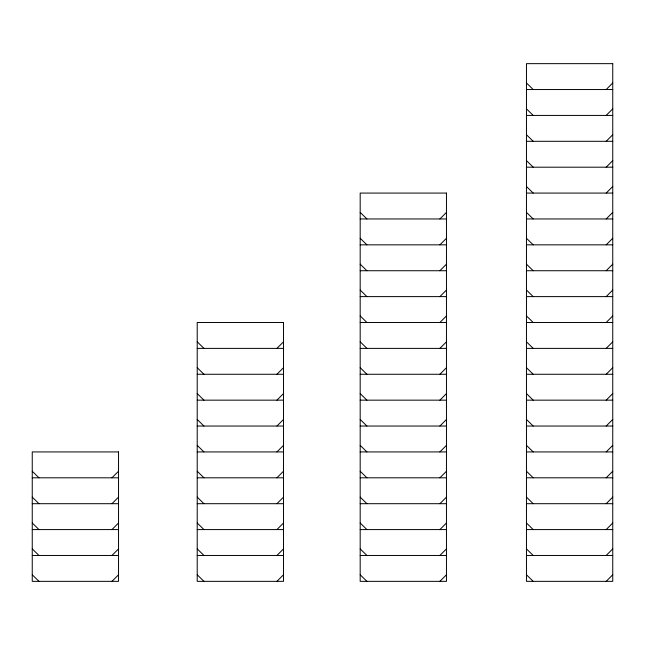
<?xml version="1.0" encoding="UTF-8"?>
<svg xmlns="http://www.w3.org/2000/svg" width="645" height="645" viewBox="0 0 645 645"><rect width="100%" height="100%" fill="white"/><g stroke="black" fill="none" stroke-linecap="round" stroke-linejoin="round"><path stroke-width="0.97" d="M111.956 477.808L118.535 471.229M111.956 503.697L118.535 497.118M276.923 348.389L283.502 341.81M111.956 529.577L118.535 522.998M276.923 374.269L283.502 367.69M439.89 218.961L446.461 212.382M111.956 555.466L118.535 548.887M276.923 400.158L283.502 393.579M439.89 244.842L446.461 238.271M111.956 581.347L118.535 574.776M606.171 89.534L612.75 82.963M276.923 426.039L283.502 419.46M439.89 270.731L446.461 264.152M606.171 115.423L612.75 108.844M276.923 451.927L283.502 445.348M439.89 296.611L446.461 290.04M606.171 141.303L612.75 134.732M276.923 477.808L283.502 471.229M439.89 322.5L446.461 315.921M606.171 167.192L612.75 160.613M276.923 503.697L283.502 497.118M439.89 348.389L446.461 341.81M606.171 193.073L612.75 186.502M276.923 529.577L283.502 522.998M439.89 374.269L446.461 367.69M606.171 218.961L612.75 212.382M276.923 555.466L283.502 548.887M439.89 400.158L446.461 393.579M606.171 244.842L612.75 238.271M276.923 581.347L283.502 574.776M439.89 426.039L446.461 419.46M606.171 270.731L612.75 264.152M439.89 451.927L446.461 445.348M606.171 296.611L612.75 290.04M439.89 477.808L446.461 471.229M606.171 322.5L612.75 315.921M439.89 503.697L446.461 497.118M606.171 348.389L612.75 341.81M439.89 529.577L446.461 522.998M606.171 374.269L612.75 367.69M439.89 555.466L446.461 548.887M606.171 400.158L612.75 393.579M439.89 581.347L446.461 574.776M606.171 426.039L612.75 419.46M606.171 451.927L612.75 445.348M606.171 477.808L612.75 471.229M606.171 503.697L612.75 497.118M606.171 529.577L612.75 522.998M606.171 555.466L612.75 548.887M606.171 581.347L612.75 574.776M526.465 89.534L612.75 89.534M526.465 115.423L612.75 115.423M526.465 141.303L612.75 141.303M526.465 167.192L612.75 167.192M526.465 193.073L612.75 193.073M360.184 218.961L446.461 218.961M526.465 218.961L612.75 218.961M360.184 244.842L446.461 244.842M526.465 244.842L612.75 244.842M360.184 270.731L446.461 270.731M526.465 270.731L612.75 270.731M360.184 296.611L446.461 296.611M526.465 296.611L612.75 296.611M360.184 322.5L446.461 322.5M526.465 322.5L612.75 322.5M197.217 348.389L283.502 348.389M360.184 348.389L446.461 348.389M526.465 348.389L612.75 348.389M197.217 374.269L283.502 374.269M360.184 374.269L446.461 374.269M526.465 374.269L612.75 374.269M197.217 400.158L283.502 400.158M360.184 400.158L446.461 400.158M526.465 400.158L612.75 400.158M197.217 426.039L283.502 426.039M360.184 426.039L446.461 426.039M526.465 426.039L612.75 426.039M197.217 451.927L283.502 451.927M360.184 451.927L446.461 451.927M526.465 451.927L612.75 451.927M32.25 477.808L118.535 477.808M197.217 477.808L283.502 477.808M360.184 477.808L446.461 477.808M526.465 477.808L612.75 477.808M32.25 503.697L118.535 503.697M197.217 503.697L283.502 503.697M360.184 503.697L446.461 503.697M526.465 503.697L612.75 503.697M32.25 529.577L118.535 529.577M197.217 529.577L283.502 529.577M360.184 529.577L446.461 529.577M526.465 529.577L612.75 529.577M32.25 555.466L118.535 555.466M197.217 555.466L283.502 555.466M360.184 555.466L446.461 555.466M526.465 555.466L612.75 555.466M526.465 82.963L533.189 89.534M526.465 108.844L533.189 115.423M526.465 134.732L533.189 141.303M526.465 160.613L533.189 167.192M526.465 186.502L533.189 193.073M526.465 212.382L533.189 218.961M526.465 238.271L533.189 244.842M526.465 264.152L533.189 270.731M526.465 290.04L533.189 296.611M526.465 315.921L533.189 322.5M526.465 341.81L533.189 348.389M526.465 367.69L533.189 374.269M360.184 212.382L366.908 218.961M526.465 393.579L533.189 400.158M360.184 238.271L366.908 244.842M526.465 419.46L533.189 426.039M360.184 264.152L366.908 270.731M526.465 445.348L533.189 451.927M360.184 290.04L366.908 296.611M526.465 471.229L533.189 477.808M360.184 315.921L366.908 322.5M526.465 497.118L533.189 503.697M360.184 341.81L366.908 348.389M526.465 522.998L533.189 529.577M360.184 367.69L366.908 374.269M526.465 548.887L533.189 555.466M360.184 393.579L366.908 400.158M526.465 574.776L533.189 581.347M360.184 419.46L366.908 426.039M360.184 445.348L366.908 451.927M360.184 471.229L366.908 477.808M360.184 497.118L366.908 503.697M197.217 341.81L203.949 348.389M360.184 522.998L366.908 529.577M197.217 367.69L203.949 374.269M360.184 548.887L366.908 555.466M197.217 393.579L203.949 400.158M360.184 574.776L366.908 581.347M197.217 419.46L203.949 426.039M197.217 445.348L203.949 451.927M197.217 471.229L203.949 477.808M197.217 497.118L203.949 503.697M197.217 522.998L203.949 529.577M197.217 548.887L203.949 555.466M197.217 574.776L203.949 581.347M32.25 471.229L38.974 477.808M32.25 497.118L38.974 503.697M32.25 522.998L38.974 529.577M32.25 548.887L38.974 555.466M32.25 574.776L38.974 581.347M612.75 63.653L526.465 63.653L526.465 581.347L612.75 581.347L612.75 63.653M446.461 193.073L360.184 193.073L360.184 581.347L446.461 581.347L446.461 193.073M283.502 322.5L197.217 322.5L197.217 581.347L283.502 581.347L283.502 322.5M118.535 451.927L32.25 451.927L32.25 581.347L118.535 581.347L118.535 451.927"/></g></svg>
